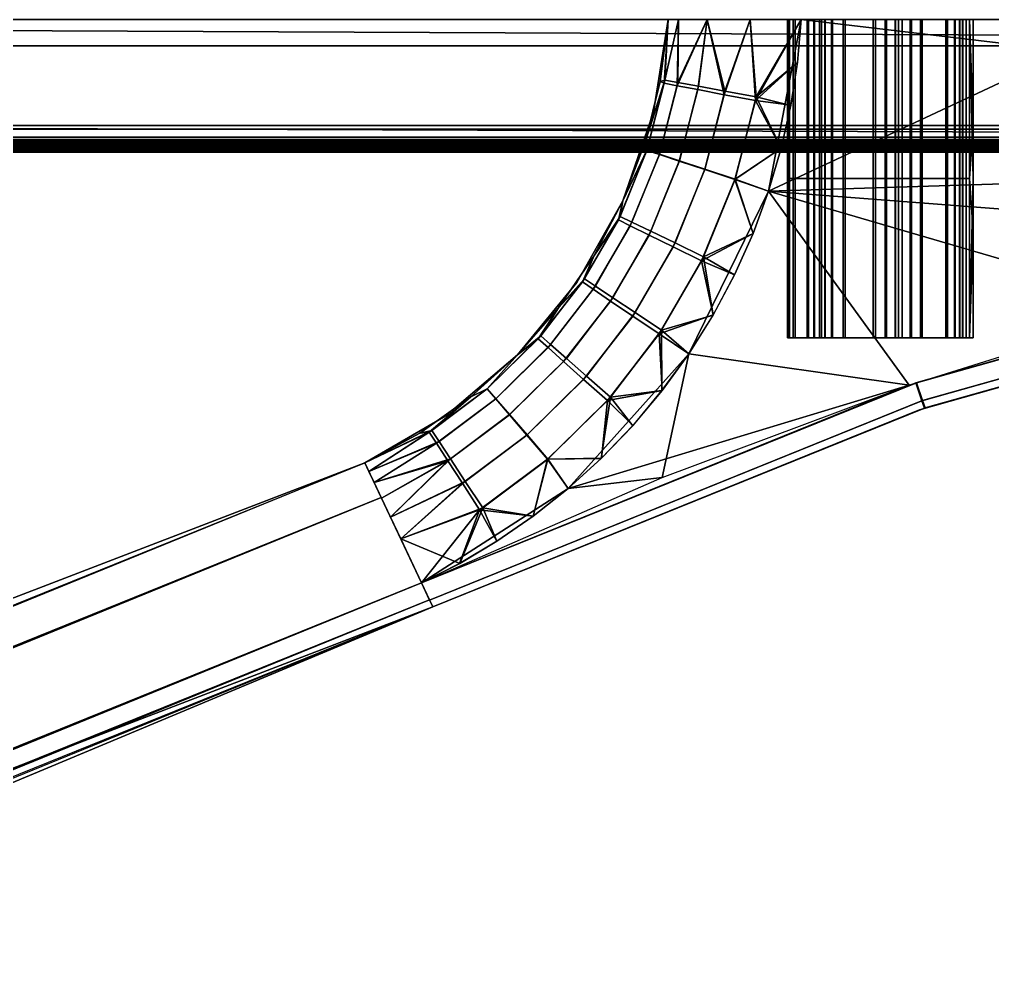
# Model space of a CAD drawing. Extents: x -114 to 116, y -24 to 0.
# Drawn here: x 48.84 to 67.18, y -17.93 to 0 of the extents above; entities that cross this region are included whole.
import ezdxf

# ---------------------------------------------------------------- set-up
doc = ezdxf.new("R2010")
doc.units = 0
doc.header["$MEASUREMENT"] = 0
doc.layers.add('IGES LEVEL 0', color=253, linetype='CONTINUOUS')

msp = doc.modelspace()

# ---------------------------------------------------------------- linework, layer by layer
at = {"layer": 'IGES LEVEL 0'}
for points in [[(62.125, -1.418, -12.931), (62.125, -1.418, -12.931), (61.807, 0, -12.547), (62.617, 0, -13.086)], [(62.617, 0, -13.086), (62.617, 0, -13.086), (62.713, -1.53, -13.186), (62.125, -1.418, -12.931)], [(62.713, -1.53, -13.186), (62.713, -1.53, -13.186), (62.617, 0, -13.086), (63.576, 0, -13.278)], [(62.713, -1.53, -13.186), (62.713, -1.53, -13.186), (63.576, 0, -13.278), (63.506, -0.805, -13.278)], [(69.875, 0, -0.403), (69.875, 0, -0.403), (63.576, 0, -0.403), (62.964, -3.235, -0.403)], [(75.22, -4.182, -0.403), (75.22, -4.182, -0.403), (69.875, 0, -0.403), (62.964, -3.235, -0.403)], [(-113.228, -2, 14.722), (-113.228, 0, 14.722), (115.372, 0, 14.722), (115.372, -2, 14.722)], [(-92.928, 0, 1.847), (95.072, 0, 1.847), (95.072, -2, 1.847), (-92.928, -2, 1.847)], [(1.072, 0, 4.222), (1.072, 0, 4.222), (113.491, -0.5, 4.31), (1.072, -0.5, 4.31)], [(1.072, 0, 4.222), (1.072, 0, 4.222), (113.579, 0, 4.222), (113.491, -0.5, 4.31)], [(113.491, -0.5, 12.634), (113.491, -0.5, 12.634), (113.579, 0, 12.722), (1.072, 0, 12.722)], [(1.072, 0, 12.722), (1.072, 0, 12.722), (1.072, -0.5, 12.634), (113.491, -0.5, 12.634)], [(47.398, 0, 12.722), (47.398, 0, 12.722), (51.872, 0, 14.722), (39.172, 0, 14.722)], [(47.398, 0, 4.222), (47.398, 0, 4.222), (44.938, 0, 1.847), (57.472, 0, 1.847)], [(51.872, 0, 14.722), (51.872, 0, 14.722), (47.398, 0, 12.722), (60.635, 0, 12.722)], [(57.472, 0, 1.847), (57.472, 0, 1.847), (60.635, 0, 4.222), (47.398, 0, 4.222)], [(60.635, 0, 12.722), (60.635, 0, 12.722), (64.572, 0, 14.722), (51.872, 0, 14.722)], [(60.635, 0, 4.222), (60.635, 0, 4.222), (57.472, 0, 1.847), (70.005, 0, 1.847)], [(64.572, 0, 14.722), (64.572, 0, 14.722), (60.635, 0, 12.722), (73.871, 0, 12.722)], [(70.005, 0, 1.847), (70.005, 0, 1.847), (73.871, 0, 4.222), (60.635, 0, 4.222)], [(61.072, 0, -6.841), (61.072, 0, -6.841), (61.072, 0, -10.778), (60.795, -1.746, -10.778)], [(60.795, -1.746, -2.903), (60.795, -1.746, -2.903), (61.072, 0, -2.903), (61.072, 0, -6.841)], [(60.795, -1.746, -2.903), (60.795, -1.746, -2.903), (61.072, 0, -6.841), (60.795, -1.746, -10.778)], [(60.996, -1.202, -11.403), (60.996, -1.202, -11.403), (60.921, -1.17, -10.778), (61.072, 0, -10.778)], [(61.007, -1.143, -2.279), (61.007, -1.143, -2.279), (61.072, 0, -2.903), (60.921, -1.17, -2.903)], [(60.996, -1.202, -11.403), (60.996, -1.202, -11.403), (61.072, 0, -10.778), (61.266, 0, -11.738)], [(61.266, 0, -11.738), (61.266, 0, -11.738), (61.241, -1.249, -12.017), (60.996, -1.202, -11.403)], [(61.007, -1.143, -2.279), (61.007, -1.143, -2.279), (61.265, 0, -1.944), (61.072, 0, -2.903)], [(61.265, 0, -1.944), (61.265, 0, -1.944), (61.007, -1.143, -2.279), (61.252, -1.189, -1.665)], [(69.064, 0, -11.278), (69.064, 0, -11.278), (61.072, 0, -10.778), (61.807, 0, -12.547)], [(63.322, 0, -6.848), (63.322, 0, -6.848), (61.072, 0, -2.903), (61.072, 0, -10.778)], [(69.064, 0, -2.778), (69.064, 0, -2.778), (63.576, 0, -0.403), (61.072, 0, -2.903)], [(61.072, 0, -2.903), (61.072, 0, -2.903), (63.322, 0, -6.848), (65.072, 0, -5.098)], [(61.072, 0, -10.778), (61.072, 0, -10.778), (65.072, 0, -8.598), (63.322, 0, -6.848)], [(61.072, 0, -2.903), (61.072, 0, -2.903), (68.715, 0, -2.922), (69.064, 0, -2.778)], [(61.072, 0, -2.903), (61.072, 0, -2.903), (68.572, 0, -3.271), (68.715, 0, -2.922)], [(61.072, 0, -10.778), (61.072, 0, -10.778), (68.715, 0, -11.135), (68.572, 0, -10.786)], [(61.072, 0, -10.778), (61.072, 0, -10.778), (69.064, 0, -11.278), (68.715, 0, -11.135)], [(61.072, 0, -2.903), (61.072, 0, -2.903), (65.072, 0, -5.098), (68.572, 0, -3.271)], [(68.572, 0, -10.786), (68.572, 0, -10.786), (65.072, 0, -8.598), (61.072, 0, -10.778)], [(61.241, -1.249, -12.017), (61.241, -1.249, -12.017), (61.266, 0, -11.738), (61.807, 0, -12.547)], [(61.807, 0, -12.547), (61.807, 0, -12.547), (61.628, -1.323, -12.537), (61.241, -1.249, -12.017)], [(61.252, -1.189, -1.665), (61.252, -1.189, -1.665), (61.806, 0, -1.135), (61.265, 0, -1.944)], [(61.806, 0, -1.135), (61.806, 0, -1.135), (61.252, -1.189, -1.665), (61.64, -1.26, -1.145)], [(61.807, 0, -12.547), (61.807, 0, -12.547), (62.125, -1.418, -12.931), (61.628, -1.323, -12.537)], [(61.806, 0, -1.135), (61.806, 0, -1.135), (61.64, -1.26, -1.145), (62.137, -1.352, -0.751)], [(62.137, -1.352, -0.751), (62.137, -1.352, -0.751), (62.616, 0, -0.597), (61.806, 0, -1.135)], [(69.064, 0, -11.278), (69.064, 0, -11.278), (61.807, 0, -12.547), (63.576, 0, -13.278)], [(62.616, 0, -0.597), (62.616, 0, -0.597), (62.137, -1.352, -0.751), (62.726, -1.461, -0.495)], [(62.726, -1.461, -0.495), (62.726, -1.461, -0.495), (63.576, 0, -0.403), (62.616, 0, -0.597)], [(62.726, -1.461, -0.495), (62.726, -1.461, -0.495), (63.506, -0.812, -0.403), (63.576, 0, -0.403)], [(85.065, -2.544, -13.278), (85.065, -2.544, -13.278), (62.964, -3.235, -13.278), (63.576, 0, -13.278)], [(63.322, 0, -6.848), (63.322, -3, -6.848), (63.326, -3, -6.977), (63.326, 0, -6.977)], [(63.327, 0, -6.71), (63.327, -6, -6.71), (63.322, -6, -6.848), (63.322, 0, -6.848)], [(63.326, 0, -6.977), (63.326, -3, -6.977), (63.348, -3, -7.153), (63.348, 0, -7.153)], [(63.355, 0, -6.508), (63.355, -6, -6.508), (63.327, -6, -6.71), (63.327, 0, -6.71)], [(63.348, 0, -7.153), (63.348, -3, -7.153), (63.425, -3, -7.44), (63.425, 0, -7.44)], [(63.464, 0, -6.156), (63.464, -6, -6.156), (63.355, -6, -6.508), (63.355, 0, -6.508)], [(63.425, 0, -7.44), (63.425, -3, -7.44), (63.69, -3, -7.922), (63.69, 0, -7.922)], [(63.713, 0, -5.745), (63.713, -6, -5.745), (63.464, -6, -6.156), (63.464, 0, -6.156)], [(69.064, 0, -2.778), (69.064, 0, -2.778), (74.075, 0, -0.403), (63.576, 0, -0.403)], [(69.064, 0, -11.278), (69.064, 0, -11.278), (63.576, 0, -13.278), (76.525, 0, -13.278)], [(85.065, -2.544, -13.278), (85.065, -2.544, -13.278), (63.576, 0, -13.278), (73.935, 0, -13.278)], [(63.69, 0, -7.922), (63.69, -3, -7.922), (63.818, -3, -8.07), (63.818, 0, -8.07)], [(63.828, 0, -5.617), (63.828, -6, -5.617), (63.713, -6, -5.745), (63.713, 0, -5.745)], [(63.818, 0, -8.07), (63.818, -3, -8.07), (63.923, -3, -8.169), (63.923, 0, -8.169)], [(63.924, 0, -5.527), (63.924, -6, -5.527), (63.828, -6, -5.617), (63.828, 0, -5.617)], [(63.923, 0, -8.169), (63.923, -3, -8.169), (63.961, -3, -8.201), (63.961, 0, -8.201)], [(63.961, 0, -5.496), (63.961, -6, -5.496), (63.924, -6, -5.527), (63.924, 0, -5.527)], [(63.961, 0, -8.201), (63.961, -3, -8.201), (64.023, -3, -8.249), (64.023, 0, -8.249)], [(64.03, 0, -5.442), (64.03, -6, -5.442), (63.961, -6, -5.496), (63.961, 0, -5.496)], [(64.023, 0, -8.249), (64.023, -3, -8.249), (64.151, -3, -8.336), (64.151, 0, -8.336)], [(64.165, 0, -5.351), (64.165, -6, -5.351), (64.03, -6, -5.442), (64.03, 0, -5.442)], [(64.151, 0, -8.336), (64.151, -3, -8.336), (64.369, -3, -8.451), (64.369, 0, -8.451)], [(64.408, 0, -5.229), (64.408, -6, -5.229), (64.165, -6, -5.351), (64.165, 0, -5.351)], [(64.369, 0, -8.451), (64.369, -3, -8.451), (64.934, -3, -8.593), (64.934, 0, -8.593)], [(64.978, 0, -5.101), (64.978, -6, -5.101), (64.408, -6, -5.229), (64.408, 0, -5.229)], [(73.871, 0, 12.722), (73.871, 0, 12.722), (77.272, 0, 14.722), (64.572, 0, 14.722)], [(64.934, 0, -8.593), (64.934, -3, -8.593), (65.161, -3, -8.596), (65.161, 0, -8.596)], [(65.187, 0, -5.102), (65.187, -6, -5.102), (64.978, -6, -5.101), (64.978, 0, -5.101)], [(68.572, 0, -3.271), (68.572, 0, -3.271), (65.072, 0, -5.098), (66.822, 0, -6.848)], [(68.572, 0, -10.786), (68.572, 0, -10.786), (66.822, 0, -6.848), (65.072, 0, -8.598)], [(65.161, 0, -8.596), (65.161, -3, -8.596), (65.347, -3, -8.577), (65.347, 0, -8.577)], [(65.352, 0, -5.121), (65.352, -6, -5.121), (65.187, -6, -5.102), (65.187, 0, -5.102)], [(65.347, 0, -8.577), (65.347, -3, -8.577), (65.413, -3, -8.565), (65.413, 0, -8.565)], [(65.413, 0, -5.132), (65.413, -6, -5.132), (65.352, -6, -5.121), (65.352, 0, -5.121)], [(65.413, 0, -8.565), (65.413, -3, -8.565), (65.483, -3, -8.549), (65.483, 0, -8.549)], [(65.478, 0, -5.146), (65.478, -6, -5.146), (65.413, -6, -5.132), (65.413, 0, -5.132)], [(65.654, 0, -5.198), (65.654, -6, -5.198), (65.478, -6, -5.146), (65.478, 0, -5.146)], [(65.483, 0, -8.549), (65.483, -3, -8.549), (65.634, -3, -8.506), (65.634, 0, -8.506)], [(65.634, 0, -8.506), (65.634, -3, -8.506), (65.827, -3, -8.427), (65.827, 0, -8.427)], [(65.86, 0, -5.286), (65.86, -6, -5.286), (65.654, -6, -5.198), (65.654, 0, -5.198)], [(65.827, 0, -8.427), (65.827, -3, -8.427), (66.304, -3, -8.091), (66.304, 0, -8.091)], [(66.334, 0, -5.637), (66.334, -6, -5.637), (65.86, -6, -5.286), (65.86, 0, -5.286)], [(66.304, 0, -8.091), (66.304, -3, -8.091), (66.466, -3, -7.906), (66.466, 0, -7.906)], [(66.482, 0, -5.813), (66.482, -6, -5.813), (66.334, -6, -5.637), (66.334, 0, -5.637)], [(66.466, 0, -7.906), (66.466, -3, -7.906), (66.563, -3, -7.765), (66.563, 0, -7.765)], [(66.565, 0, -5.937), (66.565, -6, -5.937), (66.482, -6, -5.813), (66.482, 0, -5.813)], [(66.563, 0, -7.765), (66.563, -3, -7.765), (66.615, -3, -7.673), (66.615, 0, -7.673)], [(66.615, 0, -6.023), (66.615, -6, -6.023), (66.565, -6, -5.937), (66.565, 0, -5.937)], [(66.615, 0, -7.673), (66.615, -3, -7.673), (66.622, -3, -7.659), (66.622, 0, -7.659)], [(66.626, 0, -6.044), (66.626, -6, -6.044), (66.615, -6, -6.023), (66.615, 0, -6.023)], [(66.622, 0, -7.659), (66.622, -3, -7.659), (66.685, -3, -7.525), (66.685, 0, -7.525)], [(66.686, 0, -6.174), (66.686, -6, -6.174), (66.626, -6, -6.044), (66.626, 0, -6.044)], [(66.685, 0, -7.525), (66.685, -3, -7.525), (66.748, -3, -7.352), (66.748, 0, -7.352)], [(66.748, 0, -6.346), (66.748, -6, -6.346), (66.686, -6, -6.174), (66.686, 0, -6.174)], [(66.748, 0, -7.352), (66.748, 0, -7.352), (66.822, -2, -6.848), (66.822, 0, -6.848)], [(66.822, -2, -6.848), (66.822, -2, -6.848), (66.748, 0, -7.352), (66.748, -3, -7.352)], [(66.748, 0, -6.346), (66.748, 0, -6.346), (66.822, 0, -6.848), (66.822, -3, -6.848)], [(66.822, -3, -6.848), (66.822, -3, -6.848), (66.748, -6, -6.346), (66.748, 0, -6.346)], [(66.822, 0, -6.848), (66.822, 0, -6.848), (68.572, 0, -10.786), (68.572, 0, -3.271)], [(1.072, -0.5, 10.553), (57.528, -0.5, 10.553), (57.528, -0.5, 8.472), (1.072, -0.5, 8.472)], [(1.072, -0.5, 8.472), (57.528, -0.5, 8.472), (57.528, -0.5, 6.391), (1.072, -0.5, 6.391)], [(38.545, -0.5, 12.634), (38.545, -0.5, 12.634), (57.528, -0.5, 10.553), (1.072, -0.5, 10.553)], [(38.545, -0.5, 4.31), (38.545, -0.5, 4.31), (1.072, -0.5, 6.391), (57.528, -0.5, 6.391)], [(57.528, -0.5, 10.553), (57.528, -0.5, 10.553), (38.545, -0.5, 12.634), (76.018, -0.5, 12.634)], [(57.528, -0.5, 6.391), (57.528, -0.5, 6.391), (76.018, -0.5, 4.31), (38.545, -0.5, 4.31)], [(57.528, -0.5, 8.472), (57.528, -0.5, 8.472), (113.984, -0.5, 12.141), (113.984, -0.5, 4.802)], [(113.984, -0.5, 12.141), (113.984, -0.5, 12.141), (57.528, -0.5, 8.472), (57.528, -0.5, 10.553)], [(113.984, -0.5, 4.802), (113.984, -0.5, 4.802), (57.528, -0.5, 6.391), (57.528, -0.5, 8.472)], [(57.528, -0.5, 10.553), (57.528, -0.5, 10.553), (76.018, -0.5, 12.634), (113.984, -0.5, 12.141)], [(113.984, -0.5, 4.802), (113.984, -0.5, 4.802), (76.018, -0.5, 4.31), (57.528, -0.5, 6.391)], [(62.713, -1.53, -13.186), (62.713, -1.53, -13.186), (63.506, -0.805, -13.278), (63.381, -1.616, -13.278)], [(62.726, -1.461, -0.495), (62.726, -1.461, -0.495), (63.382, -1.62, -0.403), (63.506, -0.812, -0.403)], [(61.007, -1.143, -2.279), (61.007, -1.143, -2.279), (60.921, -1.17, -2.903), (60.634, -2.313, -2.903)], [(60.634, -2.313, -2.903), (60.634, -2.313, -2.903), (60.669, -2.463, -2.279), (61.007, -1.143, -2.279)], [(60.996, -1.202, -11.403), (60.996, -1.202, -11.403), (60.634, -2.313, -10.778), (60.921, -1.17, -10.778)], [(60.634, -2.313, -10.778), (60.634, -2.313, -10.778), (60.996, -1.202, -11.403), (60.668, -2.467, -11.403)], [(60.905, -2.545, -12.017), (60.668, -2.467, -11.403), (60.996, -1.202, -11.403), (61.241, -1.249, -12.017)], [(61.252, -1.189, -1.665), (61.007, -1.143, -2.279), (60.669, -2.463, -2.279), (60.906, -2.541, -1.665)], [(61.28, -2.668, -12.537), (60.905, -2.545, -12.017), (61.241, -1.249, -12.017), (61.628, -1.323, -12.537)], [(61.64, -1.26, -1.145), (61.252, -1.189, -1.665), (60.906, -2.541, -1.665), (61.281, -2.665, -1.145)], [(62.137, -1.352, -0.751), (61.64, -1.26, -1.145), (61.281, -2.665, -1.145), (61.761, -2.823, -0.751)], [(61.76, -2.826, -12.931), (61.28, -2.668, -12.537), (61.628, -1.323, -12.537), (62.125, -1.418, -12.931)], [(62.329, -3.014, -13.186), (61.76, -2.826, -12.931), (62.125, -1.418, -12.931), (62.713, -1.53, -13.186)], [(62.726, -1.461, -0.495), (62.137, -1.352, -0.751), (61.761, -2.823, -0.751), (62.33, -3.01, -0.495)], [(63.202, -2.426, -0.403), (63.202, -2.426, -0.403), (62.726, -1.461, -0.495), (62.33, -3.01, -0.495)], [(62.726, -1.461, -0.495), (62.726, -1.461, -0.495), (63.202, -2.426, -0.403), (63.382, -1.62, -0.403)], [(63.201, -2.428, -13.278), (63.201, -2.428, -13.278), (62.329, -3.014, -13.186), (62.713, -1.53, -13.186)], [(62.713, -1.53, -13.186), (62.713, -1.53, -13.186), (63.381, -1.616, -13.278), (63.201, -2.428, -13.278)], [(60.215, -3.416, -2.903), (60.215, -3.416, -2.903), (60.795, -1.746, -10.778), (60.215, -3.416, -10.778)], [(60.795, -1.746, -10.778), (60.795, -1.746, -10.778), (60.215, -3.416, -2.903), (60.795, -1.746, -2.903)], [(-113.228, -2, 14.722), (115.372, -2, 14.722), (115.372, -2.071, 14.717), (-113.228, -2.071, 14.717)], [(32.405, -2, 1.847), (32.405, -2, 1.847), (1.072, -2.216, 1.896), (95.072, -2.216, 1.896)], [(95.072, -2.216, 1.896), (95.072, -2.216, 1.896), (95.072, -2, 1.847), (32.405, -2, 1.847)], [(66.748, -3, -7.352), (66.748, -3, -7.352), (66.822, -4, -6.848), (66.822, -2, -6.848)], [(-113.228, -2.071, 14.717), (115.372, -2.071, 14.717), (115.372, -2.263, 14.647), (-113.228, -2.263, 14.647)], [(-113.228, -2.263, 14.647), (115.372, -2.263, 14.647), (115.372, -2.352, 14.576), (-113.228, -2.352, 14.576)], [(-113.228, -2.352, 14.576), (115.372, -2.352, 14.576), (115.372, -2.387, 14.539), (-113.228, -2.387, 14.539)], [(1.072, -2.297, 1.944), (95.072, -2.297, 1.944), (95.072, -2.216, 1.896), (1.072, -2.216, 1.896)], [(1.072, -2.317, 1.96), (95.072, -2.317, 1.96), (95.072, -2.297, 1.944), (1.072, -2.297, 1.944)], [(1.072, -2.355, 1.994), (95.072, -2.355, 1.994), (95.072, -2.317, 1.96), (1.072, -2.317, 1.96)], [(1.072, -2.425, 2.084), (95.072, -2.425, 2.084), (95.072, -2.355, 1.994), (1.072, -2.355, 1.994)], [(60.668, -2.467, -11.403), (60.668, -2.467, -11.403), (60.215, -3.416, -10.778), (60.634, -2.313, -10.778)], [(60.669, -2.463, -2.279), (60.669, -2.463, -2.279), (60.634, -2.313, -2.903), (60.215, -3.416, -2.903)], [(-113.228, -2.387, 14.539), (115.372, -2.387, 14.539), (115.372, -2.402, 14.519), (-113.228, -2.402, 14.519)], [(-113.228, -2.402, 14.519), (115.372, -2.402, 14.519), (115.372, -2.451, 14.437), (-113.228, -2.451, 14.437)], [(1.072, -2.5, 14.222), (1.072, -2.5, 14.222), (-113.228, -2.451, 14.437), (115.372, -2.451, 14.437)], [(1.072, -2.495, 2.276), (95.072, -2.495, 2.276), (95.072, -2.425, 2.084), (1.072, -2.425, 2.084)], [(115.372, -2.451, 14.437), (115.372, -2.451, 14.437), (115.372, -2.5, 14.222), (1.072, -2.5, 14.222)], [(1.072, -2.5, 2.347), (95.072, -2.5, 2.347), (95.072, -2.495, 2.276), (1.072, -2.495, 2.276)], [(58.322, -2.5, 10.847), (29.697, -2.5, 10.847), (29.697, -2.5, 7.472), (58.322, -2.5, 7.472)], [(58.322, -2.5, 7.472), (29.697, -2.5, 7.472), (29.697, -2.5, 4.097), (58.322, -2.5, 4.097)], [(29.697, -2.5, 4.097), (29.697, -2.5, 4.097), (32.405, -2.5, 2.347), (53.294, -2.5, 2.347)], [(29.697, -2.5, 10.847), (29.697, -2.5, 10.847), (53.026, -2.5, 14.222), (32.244, -2.5, 14.222)], [(53.026, -2.5, 14.222), (53.026, -2.5, 14.222), (29.697, -2.5, 10.847), (58.322, -2.5, 10.847)], [(53.294, -2.5, 2.347), (53.294, -2.5, 2.347), (58.322, -2.5, 4.097), (29.697, -2.5, 4.097)], [(58.322, -2.5, 10.847), (58.322, -2.5, 10.847), (73.808, -2.5, 14.222), (53.026, -2.5, 14.222)], [(58.322, -2.5, 4.097), (58.322, -2.5, 4.097), (53.294, -2.5, 2.347), (74.183, -2.5, 2.347)], [(86.947, -2.5, 10.847), (58.322, -2.5, 10.847), (58.322, -2.5, 7.472), (86.947, -2.5, 7.472)], [(86.947, -2.5, 7.472), (58.322, -2.5, 7.472), (58.322, -2.5, 4.097), (86.947, -2.5, 4.097)], [(73.808, -2.5, 14.222), (73.808, -2.5, 14.222), (58.322, -2.5, 10.847), (86.947, -2.5, 10.847)], [(74.183, -2.5, 2.347), (74.183, -2.5, 2.347), (86.947, -2.5, 4.097), (58.322, -2.5, 4.097)], [(60.355, -3.888, -12.017), (60.132, -3.777, -11.403), (60.668, -2.467, -11.403), (60.905, -2.545, -12.017)], [(60.215, -3.416, -10.778), (60.215, -3.416, -10.778), (60.668, -2.467, -11.403), (60.132, -3.777, -11.403)], [(60.906, -2.541, -1.665), (60.669, -2.463, -2.279), (60.164, -3.711, -2.279), (60.388, -3.819, -1.665)], [(60.215, -3.416, -2.903), (60.215, -3.416, -2.903), (60.164, -3.711, -2.279), (60.669, -2.463, -2.279)], [(60.709, -4.063, -12.537), (60.355, -3.888, -12.017), (60.905, -2.545, -12.017), (61.28, -2.668, -12.537)], [(61.281, -2.665, -1.145), (60.906, -2.541, -1.665), (60.388, -3.819, -1.665), (60.744, -3.992, -1.145)], [(62.329, -3.014, -13.186), (62.329, -3.014, -13.186), (63.201, -2.428, -13.278), (62.964, -3.235, -13.278)], [(62.33, -3.01, -0.495), (62.33, -3.01, -0.495), (62.964, -3.235, -0.403), (63.202, -2.426, -0.403)], [(62.964, -3.235, -13.278), (62.964, -3.235, -13.278), (85.065, -2.544, -13.278), (75.22, -4.182, -13.278)], [(61.162, -4.286, -12.931), (60.709, -4.063, -12.537), (61.28, -2.668, -12.537), (61.76, -2.826, -12.931)], [(61.761, -2.823, -0.751), (61.281, -2.665, -1.145), (60.744, -3.992, -1.145), (61.199, -4.212, -0.751)], [(61.699, -4.552, -13.186), (61.162, -4.286, -12.931), (61.76, -2.826, -12.931), (62.329, -3.014, -13.186)], [(62.33, -3.01, -0.495), (61.761, -2.823, -0.751), (61.199, -4.212, -0.751), (61.737, -4.474, -0.495)], [(62.67, -4.032, -13.278), (62.67, -4.032, -13.278), (61.699, -4.552, -13.186), (62.329, -3.014, -13.186)], [(62.669, -4.036, -0.403), (62.669, -4.036, -0.403), (62.33, -3.01, -0.495), (61.737, -4.474, -0.495)], [(62.329, -3.014, -13.186), (62.329, -3.014, -13.186), (62.964, -3.235, -13.278), (62.67, -4.032, -13.278)], [(62.33, -3.01, -0.495), (62.33, -3.01, -0.495), (62.669, -4.036, -0.403), (62.964, -3.235, -0.403)], [(63.322, -3, -6.848), (63.322, -6, -6.848), (63.326, -6, -6.977), (63.326, -3, -6.977)], [(63.326, -3, -6.977), (63.326, -6, -6.977), (63.348, -6, -7.153), (63.348, -3, -7.153)], [(63.348, -3, -7.153), (63.348, -6, -7.153), (63.425, -6, -7.44), (63.425, -3, -7.44)], [(63.425, -3, -7.44), (63.425, -6, -7.44), (63.69, -6, -7.922), (63.69, -3, -7.922)], [(63.69, -3, -7.922), (63.69, -6, -7.922), (63.818, -6, -8.07), (63.818, -3, -8.07)], [(63.818, -3, -8.07), (63.818, -6, -8.07), (63.923, -6, -8.169), (63.923, -3, -8.169)], [(63.923, -3, -8.169), (63.923, -6, -8.169), (63.961, -6, -8.201), (63.961, -3, -8.201)], [(63.961, -3, -8.201), (63.961, -6, -8.201), (64.023, -6, -8.249), (64.023, -3, -8.249)], [(64.023, -3, -8.249), (64.023, -6, -8.249), (64.151, -6, -8.336), (64.151, -3, -8.336)], [(64.151, -3, -8.336), (64.151, -6, -8.336), (64.369, -6, -8.451), (64.369, -3, -8.451)], [(64.369, -3, -8.451), (64.369, -6, -8.451), (64.934, -6, -8.593), (64.934, -3, -8.593)], [(64.934, -3, -8.593), (64.934, -6, -8.593), (65.161, -6, -8.596), (65.161, -3, -8.596)], [(65.161, -3, -8.596), (65.161, -6, -8.596), (65.347, -6, -8.577), (65.347, -3, -8.577)], [(65.347, -3, -8.577), (65.347, -6, -8.577), (65.413, -6, -8.565), (65.413, -3, -8.565)], [(65.413, -3, -8.565), (65.413, -6, -8.565), (65.483, -6, -8.549), (65.483, -3, -8.549)], [(65.483, -3, -8.549), (65.483, -6, -8.549), (65.634, -6, -8.506), (65.634, -3, -8.506)], [(65.634, -3, -8.506), (65.634, -6, -8.506), (65.827, -6, -8.427), (65.827, -3, -8.427)], [(65.827, -3, -8.427), (65.827, -6, -8.427), (66.304, -6, -8.091), (66.304, -3, -8.091)], [(66.304, -3, -8.091), (66.304, -6, -8.091), (66.466, -6, -7.906), (66.466, -3, -7.906)], [(66.466, -3, -7.906), (66.466, -6, -7.906), (66.563, -6, -7.765), (66.563, -3, -7.765)], [(66.563, -3, -7.765), (66.563, -6, -7.765), (66.615, -6, -7.673), (66.615, -3, -7.673)], [(66.615, -3, -7.673), (66.615, -6, -7.673), (66.622, -6, -7.659), (66.622, -3, -7.659)], [(66.622, -3, -7.659), (66.622, -6, -7.659), (66.685, -6, -7.525), (66.685, -3, -7.525)], [(66.685, -3, -7.525), (66.685, -6, -7.525), (66.748, -6, -7.352), (66.748, -3, -7.352)], [(66.822, -4, -6.848), (66.822, -4, -6.848), (66.748, -3, -7.352), (66.748, -6, -7.352)], [(66.748, -6, -6.346), (66.748, -6, -6.346), (66.822, -3, -6.848), (66.822, -6, -6.848)], [(65.614, -6.894, -0.403), (65.614, -6.894, -0.403), (62.964, -3.235, -0.403), (61.46, -6.3, -0.403)], [(65.614, -6.894, -13.278), (65.614, -6.894, -13.278), (61.46, -6.3, -13.278), (62.964, -3.235, -13.278)], [(62.964, -3.235, -0.403), (62.964, -3.235, -0.403), (70.376, -5.406, -0.403), (75.22, -4.182, -0.403)], [(62.964, -3.235, -0.403), (62.964, -3.235, -0.403), (65.614, -6.894, -0.403), (70.376, -5.406, -0.403)], [(62.964, -3.235, -13.278), (62.964, -3.235, -13.278), (75.22, -4.182, -13.278), (65.614, -6.894, -13.278)], [(59.35, -4.957, -2.903), (59.35, -4.957, -2.903), (60.215, -3.416, -10.778), (59.35, -4.957, -10.778)], [(60.215, -3.416, -10.778), (60.215, -3.416, -10.778), (59.35, -4.957, -2.903), (60.215, -3.416, -2.903)], [(60.132, -3.777, -11.403), (60.132, -3.777, -11.403), (59.668, -4.461, -10.778), (60.215, -3.416, -10.778)], [(60.164, -3.711, -2.279), (60.164, -3.711, -2.279), (60.215, -3.416, -2.903), (59.668, -4.461, -2.903)], [(59.659, -5.087, -12.017), (59.452, -4.947, -11.403), (60.132, -3.777, -11.403), (60.355, -3.888, -12.017)], [(59.668, -4.461, -10.778), (59.668, -4.461, -10.778), (60.132, -3.777, -11.403), (59.452, -4.947, -11.403)], [(60.388, -3.819, -1.665), (60.164, -3.711, -2.279), (59.491, -4.89, -2.279), (59.698, -5.028, -1.665)], [(59.668, -4.461, -2.903), (59.668, -4.461, -2.903), (59.491, -4.89, -2.279), (60.164, -3.711, -2.279)], [(60.744, -3.992, -1.145), (60.388, -3.819, -1.665), (59.698, -5.028, -1.665), (60.027, -5.247, -1.145)], [(59.986, -5.307, -12.537), (59.659, -5.087, -12.017), (60.355, -3.888, -12.017), (60.709, -4.063, -12.537)], [(61.199, -4.212, -0.751), (60.744, -3.992, -1.145), (60.027, -5.247, -1.145), (60.448, -5.526, -0.751)], [(61.699, -4.552, -13.186), (61.699, -4.552, -13.186), (62.67, -4.032, -13.278), (62.321, -4.812, -13.278)], [(66.748, -6, -7.352), (66.748, -6, -7.352), (66.822, -6, -6.848), (66.822, -4, -6.848)], [(60.405, -5.59, -12.931), (59.986, -5.307, -12.537), (60.709, -4.063, -12.537), (61.162, -4.286, -12.931)], [(61.737, -4.474, -0.495), (61.199, -4.212, -0.751), (60.448, -5.526, -0.751), (60.947, -5.858, -0.495)], [(61.737, -4.474, -0.495), (61.737, -4.474, -0.495), (62.319, -4.815, -0.403), (62.669, -4.036, -0.403)], [(65.74, -6.851, -0.403), (65.854, -7.187, -0.552), (75.177, -4.555, -0.552), (75.099, -4.209, -0.403)], [(75.34, -4.155, -13.278), (75.417, -4.502, -13.13), (65.866, -7.183, -13.13), (65.752, -6.847, -13.278)], [(60.902, -5.925, -13.186), (60.405, -5.59, -12.931), (61.162, -4.286, -12.931), (61.699, -4.552, -13.186)], [(59.452, -4.947, -11.403), (59.452, -4.947, -11.403), (59.003, -5.434, -10.778), (59.668, -4.461, -10.778)], [(59.491, -4.89, -2.279), (59.491, -4.89, -2.279), (59.668, -4.461, -2.903), (59.003, -5.434, -2.903)], [(61.917, -5.57, -13.278), (61.917, -5.57, -13.278), (60.902, -5.925, -13.186), (61.699, -4.552, -13.186)], [(61.916, -5.571, -0.403), (61.916, -5.571, -0.403), (61.737, -4.474, -0.495), (60.947, -5.858, -0.495)], [(61.699, -4.552, -13.186), (61.699, -4.552, -13.186), (62.321, -4.812, -13.278), (61.917, -5.57, -13.278)], [(61.737, -4.474, -0.495), (61.737, -4.474, -0.495), (61.916, -5.571, -0.403), (62.319, -4.815, -0.403)], [(65.854, -7.187, -0.552), (65.901, -7.324, -0.903), (75.209, -4.696, -0.903), (75.177, -4.555, -0.552)], [(75.417, -4.502, -13.13), (75.448, -4.643, -12.778), (65.913, -7.32, -12.778), (65.866, -7.183, -13.13)], [(65.805, -7.357, -0.903), (65.805, -7.357, -0.903), (65.805, -7.357, -12.778), (75.329, -4.67, -12.778)], [(75.329, -4.67, -12.778), (75.329, -4.67, -12.778), (75.329, -4.67, -0.903), (65.805, -7.357, -0.903)], [(58.805, -6.186, -12.017), (58.619, -6.02, -11.403), (59.452, -4.947, -11.403), (59.659, -5.087, -12.017)], [(59.003, -5.434, -10.778), (59.003, -5.434, -10.778), (59.452, -4.947, -11.403), (58.619, -6.02, -11.403)], [(59.698, -5.028, -1.665), (59.491, -4.89, -2.279), (58.668, -5.964, -2.279), (58.855, -6.129, -1.665)], [(59.003, -5.434, -2.903), (59.003, -5.434, -2.903), (58.668, -5.964, -2.279), (59.491, -4.89, -2.279)], [(58.227, -6.322, -2.903), (58.227, -6.322, -2.903), (59.35, -4.957, -10.778), (58.227, -6.322, -10.778)], [(59.35, -4.957, -10.778), (59.35, -4.957, -10.778), (58.227, -6.322, -2.903), (59.35, -4.957, -2.903)], [(59.1, -6.448, -12.537), (58.805, -6.186, -12.017), (59.659, -5.087, -12.017), (59.986, -5.307, -12.537)], [(60.027, -5.247, -1.145), (59.698, -5.028, -1.665), (58.855, -6.129, -1.665), (59.152, -6.389, -1.145)], [(59.477, -6.785, -12.931), (59.1, -6.448, -12.537), (59.986, -5.307, -12.537), (60.405, -5.59, -12.931)], [(60.448, -5.526, -0.751), (60.027, -5.247, -1.145), (59.152, -6.389, -1.145), (59.532, -6.723, -0.751)], [(58.619, -6.02, -11.403), (58.619, -6.02, -11.403), (58.227, -6.322, -10.778), (59.003, -5.434, -10.778)], [(58.668, -5.964, -2.279), (58.668, -5.964, -2.279), (59.003, -5.434, -2.903), (58.227, -6.322, -2.903)], [(59.924, -7.183, -13.186), (59.477, -6.785, -12.931), (60.405, -5.59, -12.931), (60.902, -5.925, -13.186)], [(60.947, -5.858, -0.495), (60.448, -5.526, -0.751), (59.532, -6.723, -0.751), (59.981, -7.118, -0.495)], [(60.902, -5.925, -13.186), (60.902, -5.925, -13.186), (61.917, -5.57, -13.278), (61.46, -6.3, -13.278)], [(60.947, -5.858, -0.495), (60.947, -5.858, -0.495), (61.46, -6.3, -0.403), (61.916, -5.571, -0.403)], [(60.953, -6.997, -0.403), (60.953, -6.997, -0.403), (60.947, -5.858, -0.495), (59.981, -7.118, -0.495)], [(60.947, -5.858, -0.495), (60.947, -5.858, -0.495), (60.953, -6.997, -0.403), (61.46, -6.3, -0.403)], [(57.821, -7.151, -12.017), (57.658, -6.962, -11.403), (58.619, -6.02, -11.403), (58.805, -6.186, -12.017)], [(58.227, -6.322, -10.778), (58.227, -6.322, -10.778), (58.619, -6.02, -11.403), (57.658, -6.962, -11.403)], [(58.855, -6.129, -1.665), (58.668, -5.964, -2.279), (57.661, -6.96, -2.279), (57.823, -7.149, -1.665)], [(58.227, -6.322, -2.903), (58.227, -6.322, -2.903), (57.661, -6.96, -2.279), (58.668, -5.964, -2.279)], [(60.955, -6.996, -13.278), (60.955, -6.996, -13.278), (59.924, -7.183, -13.186), (60.902, -5.925, -13.186)], [(60.902, -5.925, -13.186), (60.902, -5.925, -13.186), (61.46, -6.3, -13.278), (60.955, -6.996, -13.278)], [(63.807, -6, -6.595), (63.807, -6, -6.595), (63.322, -6, -6.848), (63.36, -6, -6.484)], [(63.807, -6, -7.101), (63.807, -6, -7.101), (63.36, -6, -7.212), (63.322, -6, -6.848)], [(63.322, -6, -6.848), (63.322, -6, -6.848), (63.807, -6, -6.595), (63.807, -6, -7.101)], [(63.807, -6, -6.595), (63.807, -6, -6.595), (63.36, -6, -6.484), (63.473, -6, -6.137)], [(63.807, -6, -7.101), (63.807, -6, -7.101), (63.473, -6, -7.56), (63.36, -6, -7.212)], [(63.807, -6, -6.089), (63.807, -6, -6.089), (63.473, -6, -6.137), (63.656, -6, -5.82)], [(63.807, -6, -7.607), (63.807, -6, -7.607), (63.656, -6, -7.877), (63.473, -6, -7.56)], [(63.473, -6, -6.137), (63.473, -6, -6.137), (63.807, -6, -6.089), (63.807, -6, -6.595)], [(63.473, -6, -7.56), (63.473, -6, -7.56), (63.807, -6, -7.101), (63.807, -6, -7.607)], [(63.807, -6, -6.089), (63.807, -6, -6.089), (63.656, -6, -5.82), (63.901, -6, -5.548)], [(63.807, -6, -7.607), (63.807, -6, -7.607), (63.901, -6, -8.149), (63.656, -6, -7.877)], [(63.807, -6, -6.089), (64.313, -6, -6.089), (64.313, -6, -6.595), (63.807, -6, -6.595)], [(63.807, -6, -6.595), (64.313, -6, -6.595), (64.313, -6, -7.101), (63.807, -6, -7.101)], [(63.807, -6, -7.101), (64.313, -6, -7.101), (64.313, -6, -7.607), (63.807, -6, -7.607)], [(63.807, -6, -6.089), (63.807, -6, -6.089), (64.313, -6, -5.583), (64.313, -6, -6.089)], [(63.901, -6, -8.149), (63.901, -6, -8.149), (63.807, -6, -7.607), (64.313, -6, -7.607)], [(63.807, -6, -6.089), (63.807, -6, -6.089), (63.901, -6, -5.548), (64.313, -6, -5.583)], [(64.313, -6, -5.583), (64.313, -6, -5.583), (63.901, -6, -5.548), (64.197, -6, -5.333)], [(64.313, -6, -8.113), (64.313, -6, -8.113), (64.197, -6, -8.364), (63.901, -6, -8.149)], [(63.901, -6, -8.149), (63.901, -6, -8.149), (64.313, -6, -7.607), (64.313, -6, -8.113)], [(64.313, -6, -5.583), (64.313, -6, -5.583), (64.197, -6, -5.333), (64.531, -6, -5.184)], [(64.313, -6, -8.113), (64.313, -6, -8.113), (64.531, -6, -8.513), (64.197, -6, -8.364)], [(64.313, -6, -5.583), (64.819, -6, -5.583), (64.819, -6, -6.089), (64.313, -6, -6.089)], [(64.313, -6, -6.089), (64.819, -6, -6.089), (64.819, -6, -6.595), (64.313, -6, -6.595)], [(64.313, -6, -6.595), (64.819, -6, -6.595), (64.819, -6, -7.101), (64.313, -6, -7.101)], [(64.313, -6, -7.101), (64.819, -6, -7.101), (64.819, -6, -7.607), (64.313, -6, -7.607)], [(64.313, -6, -7.607), (64.819, -6, -7.607), (64.819, -6, -8.113), (64.313, -6, -8.113)], [(64.531, -6, -5.184), (64.531, -6, -5.184), (64.819, -6, -5.583), (64.313, -6, -5.583)], [(64.531, -6, -8.513), (64.531, -6, -8.513), (64.313, -6, -8.113), (64.819, -6, -8.113)], [(64.819, -6, -5.583), (64.819, -6, -5.583), (64.531, -6, -5.184), (64.889, -6, -5.108)], [(64.819, -6, -8.113), (64.819, -6, -8.113), (64.889, -6, -8.589), (64.531, -6, -8.513)], [(64.819, -6, -5.583), (65.325, -6, -5.583), (65.325, -6, -6.089), (64.819, -6, -6.089)], [(64.819, -6, -6.089), (65.325, -6, -6.089), (65.325, -6, -6.595), (64.819, -6, -6.595)], [(64.819, -6, -6.595), (65.325, -6, -6.595), (65.325, -6, -7.101), (64.819, -6, -7.101)], [(64.819, -6, -7.101), (65.325, -6, -7.101), (65.325, -6, -7.607), (64.819, -6, -7.607)], [(64.819, -6, -7.607), (65.325, -6, -7.607), (65.325, -6, -8.113), (64.819, -6, -8.113)], [(64.819, -6, -5.583), (64.819, -6, -5.583), (64.889, -6, -5.108), (65.255, -6, -5.108)], [(64.819, -6, -8.113), (64.819, -6, -8.113), (65.255, -6, -8.589), (64.889, -6, -8.589)], [(65.255, -6, -5.108), (65.255, -6, -5.108), (65.325, -6, -5.583), (64.819, -6, -5.583)], [(65.255, -6, -8.589), (65.255, -6, -8.589), (64.819, -6, -8.113), (65.325, -6, -8.113)], [(65.325, -6, -5.583), (65.325, -6, -5.583), (65.255, -6, -5.108), (65.612, -6, -5.184)], [(65.325, -6, -8.113), (65.325, -6, -8.113), (65.612, -6, -8.513), (65.255, -6, -8.589)], [(65.325, -6, -5.583), (65.831, -6, -5.583), (65.831, -6, -6.089), (65.325, -6, -6.089)], [(65.325, -6, -6.089), (65.831, -6, -6.089), (65.831, -6, -6.595), (65.325, -6, -6.595)], [(65.325, -6, -6.595), (65.831, -6, -6.595), (65.831, -6, -7.101), (65.325, -6, -7.101)], [(65.325, -6, -7.101), (65.831, -6, -7.101), (65.831, -6, -7.607), (65.325, -6, -7.607)], [(65.325, -6, -7.607), (65.831, -6, -7.607), (65.831, -6, -8.113), (65.325, -6, -8.113)], [(65.612, -6, -5.184), (65.612, -6, -5.184), (65.831, -6, -5.583), (65.325, -6, -5.583)], [(65.612, -6, -8.513), (65.612, -6, -8.513), (65.325, -6, -8.113), (65.831, -6, -8.113)], [(65.831, -6, -5.583), (65.831, -6, -5.583), (65.612, -6, -5.184), (65.947, -6, -5.333)], [(65.831, -6, -8.113), (65.831, -6, -8.113), (65.947, -6, -8.364), (65.612, -6, -8.513)], [(65.831, -6, -6.089), (66.337, -6, -6.089), (66.337, -6, -6.595), (65.831, -6, -6.595)], [(65.831, -6, -6.595), (66.337, -6, -6.595), (66.337, -6, -7.101), (65.831, -6, -7.101)], [(65.831, -6, -7.101), (66.337, -6, -7.101), (66.337, -6, -7.607), (65.831, -6, -7.607)], [(65.831, -6, -5.583), (65.831, -6, -5.583), (65.947, -6, -5.333), (66.243, -6, -5.548)], [(65.831, -6, -8.113), (65.831, -6, -8.113), (66.243, -6, -8.149), (65.947, -6, -8.364)], [(66.243, -6, -5.548), (66.243, -6, -5.548), (66.337, -6, -6.089), (65.831, -6, -6.089)], [(66.243, -6, -8.149), (66.243, -6, -8.149), (65.831, -6, -7.607), (66.337, -6, -7.607)], [(66.243, -6, -5.548), (66.243, -6, -5.548), (65.831, -6, -6.089), (65.831, -6, -5.583)], [(66.243, -6, -8.149), (66.243, -6, -8.149), (65.831, -6, -8.113), (65.831, -6, -7.607)], [(66.337, -6, -6.089), (66.337, -6, -6.089), (66.243, -6, -5.548), (66.487, -6, -5.82)], [(66.337, -6, -7.607), (66.337, -6, -7.607), (66.487, -6, -7.877), (66.243, -6, -8.149)], [(66.337, -6, -6.595), (66.337, -6, -6.595), (66.783, -6, -6.484), (66.822, -6, -6.848)], [(66.337, -6, -6.595), (66.337, -6, -6.595), (66.67, -6, -6.137), (66.783, -6, -6.484)], [(66.337, -6, -6.089), (66.337, -6, -6.089), (66.487, -6, -5.82), (66.67, -6, -6.137)], [(66.337, -6, -7.607), (66.337, -6, -7.607), (66.67, -6, -7.56), (66.487, -6, -7.877)], [(66.337, -6, -7.101), (66.337, -6, -7.101), (66.783, -6, -7.212), (66.67, -6, -7.56)], [(66.337, -6, -7.101), (66.337, -6, -7.101), (66.822, -6, -6.848), (66.783, -6, -7.212)], [(66.67, -6, -6.137), (66.67, -6, -6.137), (66.337, -6, -6.595), (66.337, -6, -6.089)], [(66.822, -6, -6.848), (66.822, -6, -6.848), (66.337, -6, -7.101), (66.337, -6, -6.595)], [(66.67, -6, -7.56), (66.67, -6, -7.56), (66.337, -6, -7.607), (66.337, -6, -7.101)], [(58.078, -7.451, -12.537), (57.821, -7.151, -12.017), (58.805, -6.186, -12.017), (59.1, -6.448, -12.537)], [(59.152, -6.389, -1.145), (58.855, -6.129, -1.665), (57.823, -7.149, -1.665), (58.081, -7.449, -1.145)], [(56.882, -7.469, -2.903), (56.882, -7.469, -2.903), (58.227, -6.322, -10.778), (56.882, -7.469, -10.778)], [(58.227, -6.322, -10.778), (58.227, -6.322, -10.778), (56.882, -7.469, -2.903), (58.227, -6.322, -2.903)], [(57.658, -6.962, -11.403), (57.658, -6.962, -11.403), (57.352, -7.113, -10.778), (58.227, -6.322, -10.778)], [(57.661, -6.96, -2.279), (57.661, -6.96, -2.279), (58.227, -6.322, -2.903), (57.352, -7.113, -2.903)], [(59.532, -6.723, -0.751), (59.152, -6.389, -1.145), (58.081, -7.449, -1.145), (58.41, -7.832, -0.751)], [(60.955, -8.636, -0.403), (60.955, -8.636, -0.403), (61.46, -6.3, -0.403), (59.185, -8.842, -0.403)], [(65.614, -6.894, -13.278), (65.614, -6.894, -13.278), (59.185, -8.842, -13.278), (61.46, -6.3, -13.278)], [(61.46, -6.3, -0.403), (61.46, -6.3, -0.403), (60.955, -8.636, -0.403), (65.614, -6.894, -0.403)], [(58.407, -7.835, -12.931), (58.078, -7.451, -12.537), (59.1, -6.448, -12.537), (59.477, -6.785, -12.931)], [(58.797, -8.289, -13.186), (58.407, -7.835, -12.931), (59.477, -6.785, -12.931), (59.924, -7.183, -13.186)], [(59.981, -7.118, -0.495), (59.532, -6.723, -0.751), (58.41, -7.832, -0.751), (58.8, -8.286, -0.495)], [(65.752, -6.847, -13.278), (65.866, -7.183, -13.13), (56.571, -10.943, -13.13), (56.42, -10.622, -13.278)], [(56.42, -10.622, -0.403), (56.571, -10.943, -0.552), (65.854, -7.187, -0.552), (65.74, -6.851, -0.403)], [(65.614, -6.894, -13.278), (65.614, -6.894, -13.278), (56.42, -10.622, -13.278), (59.185, -8.842, -13.278)], [(56.702, -7.987, -12.017), (56.567, -7.777, -11.403), (57.658, -6.962, -11.403), (57.821, -7.151, -12.017)], [(57.352, -7.113, -10.778), (57.352, -7.113, -10.778), (57.658, -6.962, -11.403), (56.567, -7.777, -11.403)], [(57.823, -7.149, -1.665), (57.661, -6.96, -2.279), (56.617, -7.745, -2.279), (56.753, -7.953, -1.665)], [(57.352, -7.113, -2.903), (57.352, -7.113, -2.903), (56.617, -7.745, -2.279), (57.661, -6.96, -2.279)], [(56.567, -7.777, -11.403), (56.567, -7.777, -11.403), (56.391, -7.796, -10.778), (57.352, -7.113, -10.778)], [(56.617, -7.745, -2.279), (56.617, -7.745, -2.279), (57.352, -7.113, -2.903), (56.391, -7.796, -2.903)], [(56.916, -8.318, -12.537), (56.702, -7.987, -12.017), (57.821, -7.151, -12.017), (58.078, -7.451, -12.537)], [(58.081, -7.449, -1.145), (57.823, -7.149, -1.665), (56.753, -7.953, -1.665), (56.97, -8.284, -1.145)], [(59.809, -8.274, -0.403), (59.809, -8.274, -0.403), (59.981, -7.118, -0.495), (58.8, -8.286, -0.495)], [(59.981, -7.118, -0.495), (59.981, -7.118, -0.495), (59.809, -8.274, -0.403), (60.401, -7.657, -0.403)], [(59.924, -7.183, -13.186), (59.924, -7.183, -13.186), (60.955, -6.996, -13.278), (60.404, -7.655, -13.278)], [(59.981, -7.118, -0.495), (59.981, -7.118, -0.495), (60.401, -7.657, -0.403), (60.953, -6.997, -0.403)], [(65.866, -7.183, -13.13), (65.913, -7.32, -12.778), (56.633, -11.074, -12.778), (56.571, -10.943, -13.13)], [(56.571, -10.943, -0.552), (56.633, -11.074, -0.903), (65.901, -7.324, -0.903), (65.854, -7.187, -0.552)], [(59.812, -8.271, -13.278), (59.812, -8.271, -13.278), (58.797, -8.289, -13.186), (59.924, -7.183, -13.186)], [(59.924, -7.183, -13.186), (59.924, -7.183, -13.186), (60.404, -7.655, -13.278), (59.812, -8.271, -13.278)], [(56.882, -7.469, -2.903), (56.882, -7.469, -2.903), (55.355, -8.36, -6.841), (55.355, -8.36, -2.903)], [(56.882, -7.469, -10.778), (56.882, -7.469, -10.778), (55.355, -8.36, -10.778), (55.355, -8.36, -6.841)], [(56.882, -7.469, -10.778), (56.882, -7.469, -10.778), (55.355, -8.36, -6.841), (56.882, -7.469, -2.903)], [(56.633, -11.074, -0.903), (56.633, -11.074, -0.903), (56.633, -11.074, -12.778), (65.805, -7.357, -12.778)], [(65.805, -7.357, -12.778), (65.805, -7.357, -12.778), (65.805, -7.357, -0.903), (56.633, -11.074, -0.903)], [(57.191, -8.743, -12.931), (56.916, -8.318, -12.537), (58.078, -7.451, -12.537), (58.407, -7.835, -12.931)], [(58.41, -7.832, -0.751), (58.081, -7.449, -1.145), (56.97, -8.284, -1.145), (57.246, -8.707, -0.751)], [(56.617, -7.745, -2.279), (56.617, -7.745, -2.279), (55.355, -8.36, -2.903), (55.43, -8.519, -1.983)], [(56.617, -7.745, -2.279), (56.617, -7.745, -2.279), (56.391, -7.796, -2.903), (55.355, -8.36, -2.903)], [(56.567, -7.777, -11.403), (56.567, -7.777, -11.403), (55.355, -8.36, -10.778), (56.391, -7.796, -10.778)], [(56.567, -7.777, -11.403), (56.567, -7.777, -11.403), (55.43, -8.519, -11.699), (55.355, -8.36, -10.778)], [(55.43, -8.519, -1.983), (55.43, -8.519, -1.983), (56.753, -7.953, -1.665), (56.617, -7.745, -2.279)], [(55.43, -8.519, -11.699), (55.43, -8.519, -11.699), (56.567, -7.777, -11.403), (56.702, -7.987, -12.017)], [(57.516, -9.246, -13.186), (57.191, -8.743, -12.931), (58.407, -7.835, -12.931), (58.797, -8.289, -13.186)], [(58.8, -8.286, -0.495), (58.41, -7.832, -0.751), (57.246, -8.707, -0.751), (57.574, -9.208, -0.495)], [(56.753, -7.953, -1.665), (56.753, -7.953, -1.665), (55.43, -8.519, -1.983), (55.529, -8.729, -1.535)], [(56.702, -7.987, -12.017), (56.702, -7.987, -12.017), (55.529, -8.729, -12.146), (55.43, -8.519, -11.699)], [(55.529, -8.729, -1.535), (55.529, -8.729, -1.535), (56.97, -8.284, -1.145), (56.753, -7.953, -1.665)], [(55.529, -8.729, -12.146), (55.529, -8.729, -12.146), (56.702, -7.987, -12.017), (56.916, -8.318, -12.537)], [(55.355, -8.36, -2.903), (55.355, -8.36, -2.903), (55.355, -8.36, -10.778), (37.922, -15.056, -10.778)], [(37.922, -15.056, -10.778), (37.922, -15.056, -10.778), (37.922, -15.056, -2.903), (55.355, -8.36, -2.903)], [(42.449, -14.36, -12.537), (42.215, -13.675, -10.778), (55.355, -8.36, -10.778), (55.663, -9.014, -12.537)], [(55.663, -9.014, -1.145), (55.355, -8.36, -2.903), (42.825, -13.465, -2.903), (43.062, -14.149, -1.145)], [(56.97, -8.284, -1.145), (56.97, -8.284, -1.145), (55.529, -8.729, -1.535), (55.667, -9.022, -1.136)], [(56.916, -8.318, -12.537), (56.916, -8.318, -12.537), (55.667, -9.022, -12.546), (55.529, -8.729, -12.146)], [(56.97, -8.284, -1.145), (56.97, -8.284, -1.145), (55.667, -9.022, -1.136), (55.837, -9.384, -0.811)], [(56.916, -8.318, -12.537), (56.916, -8.318, -12.537), (55.837, -9.384, -12.871), (55.667, -9.022, -12.546)], [(55.837, -9.384, -0.811), (55.837, -9.384, -0.811), (57.246, -8.707, -0.751), (56.97, -8.284, -1.145)], [(55.837, -9.384, -12.871), (55.837, -9.384, -12.871), (56.916, -8.318, -12.537), (57.191, -8.743, -12.931)], [(58.526, -9.364, -13.278), (58.526, -9.364, -13.278), (57.516, -9.246, -13.186), (58.797, -8.289, -13.186)], [(58.525, -9.364, -0.403), (58.525, -9.364, -0.403), (58.8, -8.286, -0.495), (57.574, -9.208, -0.495)], [(58.8, -8.286, -0.495), (58.8, -8.286, -0.495), (58.525, -9.364, -0.403), (59.185, -8.842, -0.403)], [(58.797, -8.289, -13.186), (58.797, -8.289, -13.186), (59.185, -8.842, -13.278), (58.526, -9.364, -13.278)], [(58.797, -8.289, -13.186), (58.797, -8.289, -13.186), (59.812, -8.271, -13.278), (59.185, -8.842, -13.278)], [(58.8, -8.286, -0.495), (58.8, -8.286, -0.495), (59.185, -8.842, -0.403), (59.809, -8.274, -0.403)], [(57.246, -8.707, -0.751), (57.246, -8.707, -0.751), (55.837, -9.384, -0.811), (56.028, -9.789, -0.579)], [(57.191, -8.743, -12.931), (57.191, -8.743, -12.931), (56.028, -9.789, -13.103), (55.837, -9.384, -12.871)], [(56.028, -9.789, -0.579), (56.028, -9.789, -0.579), (57.574, -9.208, -0.495), (57.246, -8.707, -0.751)], [(56.028, -9.789, -13.103), (56.028, -9.789, -13.103), (57.191, -8.743, -12.931), (57.516, -9.246, -13.186)], [(60.955, -8.636, -0.403), (60.955, -8.636, -0.403), (59.185, -8.842, -0.403), (56.42, -10.622, -0.403)], [(43.023, -16.041, -13.278), (42.449, -14.36, -12.537), (55.663, -9.014, -12.537), (56.42, -10.622, -13.278)], [(56.42, -10.622, -0.403), (55.663, -9.014, -1.145), (43.062, -14.149, -1.145), (43.645, -15.827, -0.403)], [(56.028, -9.789, -0.579), (56.028, -9.789, -0.579), (57.144, -10.252, -0.403), (57.574, -9.208, -0.495)], [(57.516, -9.246, -13.186), (57.516, -9.246, -13.186), (56.42, -10.622, -13.278), (56.028, -9.789, -13.103)], [(57.516, -9.246, -13.186), (57.516, -9.246, -13.186), (57.138, -10.255, -13.278), (56.42, -10.622, -13.278)], [(57.516, -9.246, -13.186), (57.516, -9.246, -13.186), (57.842, -9.835, -13.278), (57.138, -10.255, -13.278)], [(57.574, -9.208, -0.495), (57.574, -9.208, -0.495), (57.144, -10.252, -0.403), (57.842, -9.835, -0.403)], [(57.516, -9.246, -13.186), (57.516, -9.246, -13.186), (58.526, -9.364, -13.278), (57.842, -9.835, -13.278)], [(57.574, -9.208, -0.495), (57.574, -9.208, -0.495), (57.842, -9.835, -0.403), (58.525, -9.364, -0.403)], [(56.028, -9.789, -0.579), (56.028, -9.789, -0.579), (56.42, -10.622, -0.403), (57.144, -10.252, -0.403)], [(43.136, -16.374, -13.134), (43.023, -16.041, -13.278), (56.42, -10.622, -13.278), (56.57, -10.94, -13.134)], [(56.57, -10.94, -0.548), (56.42, -10.622, -0.403), (43.645, -15.827, -0.403), (43.76, -16.16, -0.548)], [(43.184, -16.515, -12.778), (43.136, -16.374, -13.134), (56.57, -10.94, -13.134), (56.633, -11.074, -12.778)], [(56.633, -11.074, -0.903), (56.57, -10.94, -0.548), (43.76, -16.16, -0.548), (43.808, -16.3, -0.903)], [(45.914, -15.549, -9.81), (45.914, -15.549, -9.81), (56.633, -11.074, -12.778), (38.789, -17.928, -12.778)], [(45.914, -15.549, -3.872), (45.914, -15.549, -3.872), (38.789, -17.928, -0.903), (56.633, -11.074, -0.903)], [(45.914, -15.549, -6.841), (45.914, -15.549, -6.841), (56.633, -11.074, -0.903), (56.633, -11.074, -12.778)], [(56.633, -11.074, -12.778), (56.633, -11.074, -12.778), (45.914, -15.549, -9.81), (45.914, -15.549, -6.841)], [(56.633, -11.074, -0.903), (56.633, -11.074, -0.903), (45.914, -15.549, -6.841), (45.914, -15.549, -3.872)]]:
    msp.add_3dface(points, dxfattribs=at)

doc.saveas('drawing.dxf')
